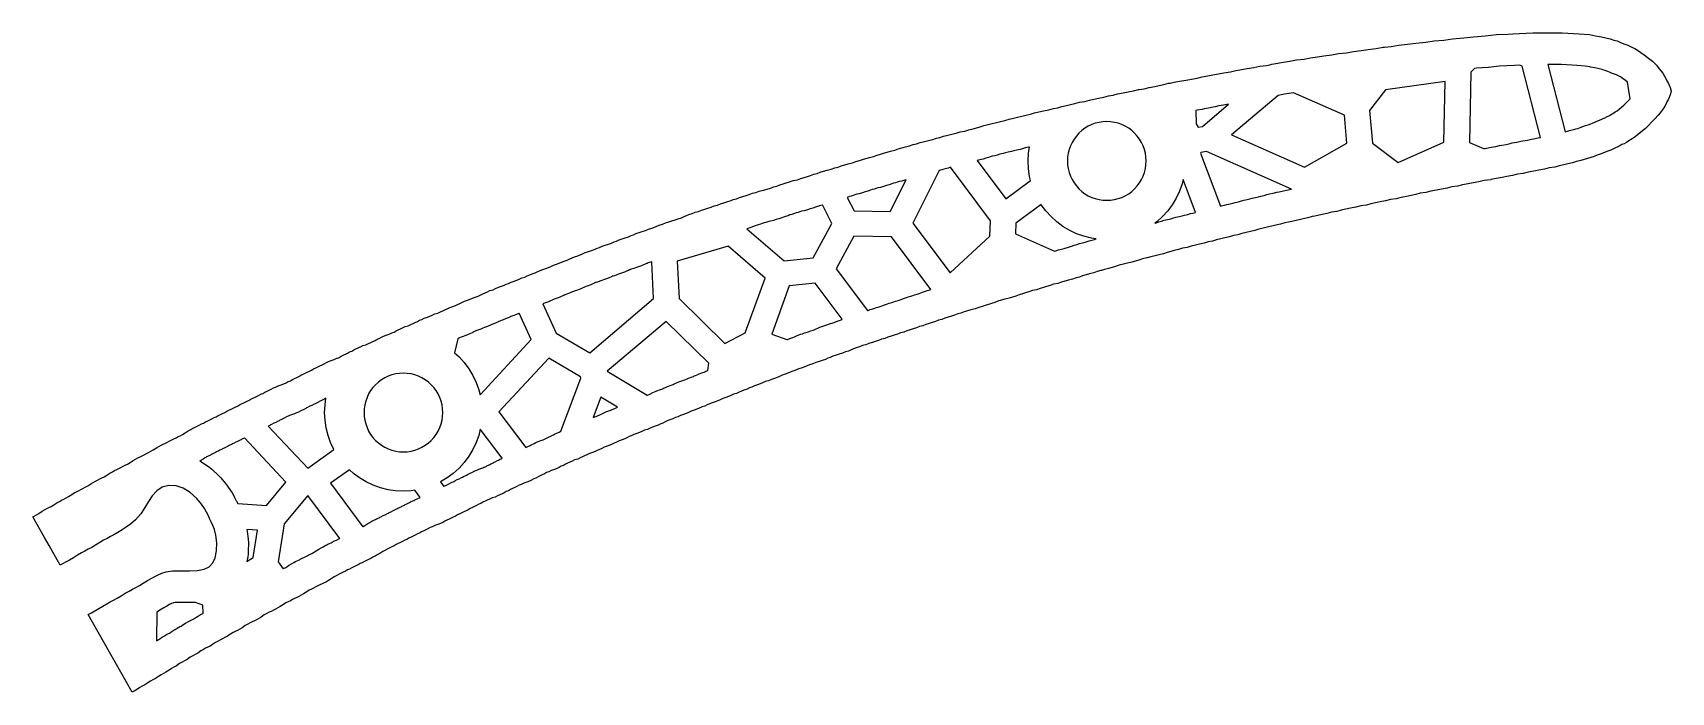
# Model space of a CAD drawing. Header units: millimetres. Extents: x 285 to 543, y 498 to 602.
import ezdxf

# ---------------------------------------------------------------- set-up
doc = ezdxf.new("R2010")
doc.units = ezdxf.units.MM

msp = doc.modelspace()

# ---------------------------------------------------------------- linework, layer by layer
at = {"layer": 'default'}
for points in [[(337.98, 553.26), (338.33, 553.41), (338.67, 553.59), (339, 553.74), (339.33, 553.93), (339.67, 554.07), (340, 554.26), (340.35, 554.41), (340.76, 554.59), (341.24, 554.74), (341.65, 554.93), (342, 555.07), (342.33, 555.26), (342.67, 555.41), (343, 555.59), (343.35, 555.74), (343.76, 555.93), (344.24, 556.07), (344.65, 556.26), (345, 556.41), (345.33, 556.59), (345.67, 556.74), (346, 556.93), (346.35, 557.07), (346.76, 557.26), (347.24, 557.41), (347.65, 557.59), (348.02, 557.74), (348.42, 557.93), (348.91, 558.07), (349.31, 558.26), (349.66, 558.41), (350, 558.59), (350.35, 558.74), (350.76, 558.93), (351.24, 559.07), (351.65, 559.26), (352, 559.41), (352.34, 559.59), (352.69, 559.74), (353.09, 559.93), (353.58, 560.07), (353.98, 560.26), (354.35, 560.41), (354.76, 560.59), (355.24, 560.74), (355.65, 560.93), (356, 561.07), (356.34, 561.26), (356.69, 561.41), (357.09, 561.59), (357.58, 561.74), (357.98, 561.93), (358.35, 562.07), (358.76, 562.26), (359.24, 562.41), (359.65, 562.59), (360.02, 562.74), (360.42, 562.93), (360.91, 563.07), (361.32, 563.26), (361.68, 563.41), (362.09, 563.59), (362.58, 563.74), (362.98, 563.93), (363.35, 564.07), (363.76, 564.26), (364.24, 564.41), (364.65, 564.59), (365.02, 564.74), (365.42, 564.93), (365.91, 565.07), (366.32, 565.26), (366.68, 565.41), (367.09, 565.59), (367.58, 565.74), (367.98, 565.93), (368.35, 566.07), (368.76, 566.26), (369.24, 566.41), (369.65, 566.59), (370.02, 566.74), (370.42, 566.93), (370.91, 567.07), (371.32, 567.26), (371.68, 567.41), (372.09, 567.59), (372.59, 567.74), (373.07, 567.93), (373.57, 568.07), (373.98, 568.26), (374.35, 568.41), (374.76, 568.59), (375.26, 568.74), (375.74, 568.93), (376.24, 569.07), (376.65, 569.26), (377.02, 569.41), (377.43, 569.59), (377.93, 569.74), (378.41, 569.93), (378.91, 570.07), (379.32, 570.26), (379.68, 570.41), (380.09, 570.59), (380.6, 570.74), (381.07, 570.93), (381.59, 571.07), (382.07, 571.26), (382.57, 571.41), (382.98, 571.59), (383.35, 571.74), (383.76, 571.93), (384.26, 572.07), (384.74, 572.26), (385.26, 572.41), (385.74, 572.59), (386.26, 572.74), (386.74, 572.93), (387.24, 573.07), (387.65, 573.26), (388.02, 573.41), (388.43, 573.59), (388.93, 573.74), (389.41, 573.93), (389.93, 574.07), (390.41, 574.26), (390.93, 574.41), (391.41, 574.59), (391.93, 574.74), (392.41, 574.93), (392.93, 575.07), (393.41, 575.26), (393.93, 575.41), (394.41, 575.59), (394.93, 575.74), (395.18, 575.84), (395.41, 575.93), (395.93, 576.07), (396.41, 576.26), (396.93, 576.41), (397.41, 576.59), (397.93, 576.74), (398.41, 576.93), (398.95, 577.07), (399.5, 577.26), (400.17, 577.41), (400.72, 577.59), (401.26, 577.74), (401.74, 577.93), (402.26, 578.07), (402.74, 578.26), (403.26, 578.41), (403.74, 578.59), (404.28, 578.74), (404.83, 578.93), (405.5, 579.07), (406.05, 579.26), (406.59, 579.41), (407.07, 579.59), (407.59, 579.74), (408.07, 579.93), (408.59, 580.07), (409.08, 580.26), (409.61, 580.41), (410.17, 580.59), (410.83, 580.74), (411.39, 580.93), (411.92, 581.07), (412.41, 581.26), (412.95, 581.41), (413.5, 581.59), (414.17, 581.74), (414.72, 581.93), (415.26, 582.07), (415.74, 582.26), (416.28, 582.41), (416.83, 582.59), (417.5, 582.74), (418.05, 582.93), (418.59, 583.07), (419.08, 583.26), (419.61, 583.41), (420.17, 583.59), (420.83, 583.74), (421.39, 583.93), (421.94, 584.07), (422.5, 584.26), (423.17, 584.41), (423.72, 584.59), (424.28, 584.74), (424.84, 584.93), (425.52, 585.07), (426.15, 585.26), (426.83, 585.41), (427.39, 585.59), (427.94, 585.74), (428.08, 585.79), (428.5, 585.93), (429.19, 586.07), (429.82, 586.26), (430.52, 586.41), (431.15, 586.59), (431.85, 586.74), (432.48, 586.93), (433.16, 587.07), (433.72, 587.26), (434.28, 587.41), (434.84, 587.59), (435.52, 587.74), (436.15, 587.93), (436.85, 588.07), (437.48, 588.26), (438.18, 588.41), (438.82, 588.59), (439.52, 588.74), (440.15, 588.93), (440.85, 589.07), (441.48, 589.26), (442.18, 589.41), (442.82, 589.59), (443.54, 589.74), (444.24, 589.93), (445.09, 590.07), (445.8, 590.26), (446.52, 590.41), (447.15, 590.59), (447.85, 590.74), (448.48, 590.93), (449.2, 591.07), (449.91, 591.26), (450.76, 591.41), (451.47, 591.59), (452.2, 591.74), (452.91, 591.93), (453.76, 592.07), (454.47, 592.26), (455.2, 592.41), (455.91, 592.59), (456.78, 592.74), (457.56, 592.93), (458.44, 593.07), (459.22, 593.26), (459.36, 593.28), (460.11, 593.41), (460.89, 593.59), (461.76, 593.74), (462.46, 593.93), (463.2, 594.07), (463.91, 594.26), (464.17, 594.3), (464.8, 594.41), (465.65, 594.59), (466.69, 594.74), (467.54, 594.93), (468.44, 595.07), (469.22, 595.26), (470.11, 595.41), (470.89, 595.59), (471.8, 595.74), (472.65, 595.93), (473.69, 596.07), (474.54, 596.26), (475.46, 596.41), (476.32, 596.59), (477.37, 596.74), (478.3, 596.93), (479.35, 597.07), (479.88, 597.19), (480.21, 597.26), (481.13, 597.41), (481.99, 597.59), (483.06, 597.74), (483.84, 597.88), (484.06, 597.93), (485.28, 598.07), (486.28, 598.26), (487.39, 598.41), (488.39, 598.59), (489.63, 598.74), (490.71, 598.93), (491.96, 599.07), (493.04, 599.26), (494.29, 599.41), (495.37, 599.59), (496.63, 599.74), (497.71, 599.93), (497.95, 599.95), (498.98, 600.07), (500.14, 600.26), (501.58, 600.41), (502.87, 600.59), (504.46, 600.74), (505.77, 600.93), (507.26, 601.07), (508.64, 601.26), (510.41, 601.41), (511.94, 601.59), (513.8, 601.74), (515.59, 601.93), (517.36, 602.02), (518.17, 602.07), (521.27, 602.22), (524.15, 602.22), (525.93, 602.22), (528.6, 602.07), (530.19, 601.93), (531.17, 601.74), (531.81, 601.64), (532.08, 601.59), (532.79, 601.41), (533.49, 601.26), (534.05, 601.07), (534.57, 600.93), (534.98, 600.74), (535.35, 600.59), (535.76, 600.41), (536.24, 600.26), (536.65, 600.07), (537, 599.92), (537.35, 599.72), (537.76, 599.5), (538.28, 599.13), (538.84, 598.76), (539.52, 598.22), (539.74, 598.05), (540.13, 597.76), (540.76, 597.13), (541.21, 596.52), (541.74, 595.86), (542.03, 595.37), (542.25, 595.01), (542.41, 594.67), (542.59, 594.33), (542.74, 593.98), (542.93, 593.57), (543.07, 593.03), (543.08, 593), (543.07, 592.97), (542.93, 592.43), (542.74, 592.02), (542.59, 591.67), (542.41, 591.33), (542.26, 591), (542.05, 590.64), (541.81, 590.22), (541.34, 589.6), (541.02, 589.22), (540.52, 588.64), (539.03, 587.14), (538.06, 586.33), (537.43, 585.84), (536.93, 585.52), (536.43, 585.17), (536.02, 584.95), (535.67, 584.74), (535.33, 584.59), (535, 584.41), (534.67, 584.26), (534.33, 584.07), (533.98, 583.93), (533.57, 583.74), (533.09, 583.59), (532.68, 583.41), (532.32, 583.26), (531.91, 583.07), (531.4, 582.93), (530.93, 582.74), (530.41, 582.59), (529.92, 582.41), (529.39, 582.26), (528.83, 582.07), (528.15, 581.93), (527.52, 581.74), (526.82, 581.59), (526.18, 581.41), (525.46, 581.26), (524.76, 581.07), (523.89, 580.93), (523.11, 580.74), (522.22, 580.59), (521.44, 580.41), (520.56, 580.26), (519.78, 580.07), (518.89, 579.93), (518.11, 579.74), (517.22, 579.59), (516.44, 579.41), (515.54, 579.26), (514.7, 579.08), (514.69, 579.07), (513.65, 578.93), (512.8, 578.74), (511.89, 578.59), (511.11, 578.41), (510.22, 578.26), (509.44, 578.07), (508.56, 577.93), (507.78, 577.74), (506.89, 577.59), (506.11, 577.41), (505.22, 577.26), (504.45, 577.07), (503.58, 576.93), (502.87, 576.74), (502.13, 576.59), (501.42, 576.41), (500.55, 576.26), (499.78, 576.07), (498.89, 575.93), (498.11, 575.74), (497.24, 575.59), (496.54, 575.41), (495.8, 575.26), (495.09, 575.07), (494.22, 574.93), (493.45, 574.74), (492.58, 574.59), (491.87, 574.41), (491.13, 574.26), (490.43, 574.07), (489.57, 573.93), (488.87, 573.74), (488.13, 573.59), (487.43, 573.41), (486.96, 573.33), (486.57, 573.26), (485.87, 573.07), (485.15, 572.93), (484.52, 572.74), (483.8, 572.59), (483.09, 572.41), (482.85, 572.37), (482.24, 572.26), (481.54, 572.07), (480.82, 571.93), (480.18, 571.74), (479.48, 571.59), (478.85, 571.41), (478.15, 571.26), (477.52, 571.07), (476.82, 570.93), (476.18, 570.74), (475.48, 570.59), (474.85, 570.41), (474.85, 570.41), (474.15, 570.26), (473.52, 570.07), (472.82, 569.93), (472.18, 569.74), (471.48, 569.59), (470.85, 569.41), (470.15, 569.26), (469.52, 569.07), (468.83, 568.93), (468.82, 568.93), (468.18, 568.74), (467.48, 568.59), (466.85, 568.41), (466.15, 568.26), (465.52, 568.07), (464.84, 567.93), (464.28, 567.74), (463.72, 567.59), (463.16, 567.41), (462.48, 567.26), (461.85, 567.07), (461.15, 566.93), (460.58, 566.76), (460.52, 566.74), (459.84, 566.59), (459.28, 566.41), (458.72, 566.26), (458.16, 566.07), (457.48, 565.93), (456.85, 565.74), (456.17, 565.59), (455.67, 565.43), (455.61, 565.41), (455.06, 565.26), (454.5, 565.07), (453.83, 564.93), (453.36, 564.77), (453.28, 564.74), (452.72, 564.59), (452.17, 564.41), (451.5, 564.26), (450.95, 564.07), (450.41, 563.93), (449.92, 563.74), (449.39, 563.59), (448.83, 563.41), (448.17, 563.26), (447.61, 563.07), (447.06, 562.93), (446.5, 562.74), (445.83, 562.59), (445.28, 562.41), (444.74, 562.26), (444.26, 562.07), (443.72, 561.93), (443.17, 561.74), (442.5, 561.59), (441.95, 561.41), (441.41, 561.26), (440.93, 561.07), (440.41, 560.93), (439.92, 560.74), (439.39, 560.59), (438.83, 560.41), (438.17, 560.26), (437.61, 560.07), (437.08, 559.93), (436.59, 559.74), (436.07, 559.59), (435.59, 559.41), (435.07, 559.26), (434.59, 559.07), (434.05, 558.93), (433.5, 558.74), (432.83, 558.59), (432.28, 558.41), (431.74, 558.26), (431.26, 558.07), (430.74, 557.93), (430.26, 557.74), (429.74, 557.59), (429.26, 557.41), (428.74, 557.26), (428.26, 557.07), (427.74, 556.93), (427.26, 556.74), (426.74, 556.59), (426.26, 556.41), (425.74, 556.26), (425.26, 556.07), (424.74, 555.93), (424.26, 555.74), (423.74, 555.59), (423.26, 555.41), (422.74, 555.26), (422.26, 555.07), (421.74, 554.93), (421.26, 554.74), (420.74, 554.59), (420.26, 554.41), (419.74, 554.26), (419.26, 554.07), (418.74, 553.93), (418.26, 553.74), (417.74, 553.59), (417.32, 553.43), (417.26, 553.41), (416.74, 553.26), (416.26, 553.07), (415.98, 553), (415.74, 552.93), (415.26, 552.74), (414.76, 552.59), (414.35, 552.41), (413.98, 552.26), (413.57, 552.07), (413.07, 551.93), (412.59, 551.74), (412.07, 551.59), (411.6, 551.41), (411.09, 551.26), (410.68, 551.07), (410.32, 550.93), (409.91, 550.74), (409.4, 550.59), (408.93, 550.41), (408.41, 550.26), (407.93, 550.07), (407.43, 549.93), (407.02, 549.74), (406.65, 549.59), (406.24, 549.41), (405.74, 549.26), (405.32, 549.1), (405.26, 549.07), (404.76, 548.93), (404.35, 548.74), (403.98, 548.59), (403.58, 548.41), (403.09, 548.26), (402.68, 548.07), (402.32, 547.93), (401.91, 547.74), (401.41, 547.59), (400.93, 547.41), (400.43, 547.26), (400.02, 547.07), (399.65, 546.93), (399.24, 546.74), (398.76, 546.59), (398.35, 546.41), (397.98, 546.26), (397.58, 546.07), (397.09, 545.93), (396.68, 545.74), (396.32, 545.59), (395.91, 545.41), (395.42, 545.26), (395.02, 545.07), (394.8, 544.99), (394.65, 544.93), (394.24, 544.74), (393.76, 544.59), (393.35, 544.41), (392.98, 544.26), (392.58, 544.07), (392.09, 543.93), (391.68, 543.74), (391.32, 543.59), (390.91, 543.41), (390.48, 543.28), (390.42, 543.26), (390.02, 543.07), (389.65, 542.93), (389.24, 542.74), (388.76, 542.59), (388.35, 542.41), (387.98, 542.26), (387.58, 542.07), (387.09, 541.93), (386.68, 541.74), (386.32, 541.59), (385.91, 541.41), (385.43, 541.26), (385.02, 541.07), (384.67, 540.93), (384.33, 540.74), (383.98, 540.59), (383.57, 540.41), (383.09, 540.26), (382.68, 540.07), (382.32, 539.93), (381.91, 539.74), (381.42, 539.59), (381.02, 539.41), (380.65, 539.26), (380.24, 539.07), (379.76, 538.93), (379.35, 538.74), (379, 538.59), (378.66, 538.41), (378.31, 538.26), (377.91, 538.07), (377.43, 537.93), (377.02, 537.74), (376.67, 537.59), (376.33, 537.41), (375.98, 537.26), (375.57, 537.07), (375.09, 536.93), (374.69, 536.74), (374.34, 536.59), (374, 536.41), (373.65, 536.26), (373.24, 536.07), (372.76, 535.93), (372.35, 535.74), (372, 535.59), (371.66, 535.41), (371.31, 535.26), (370.91, 535.07), (370.43, 534.93), (370.02, 534.74), (369.67, 534.59), (369.33, 534.41), (369, 534.26), (368.67, 534.07), (368.33, 533.93), (368, 533.74), (367.65, 533.59), (367.24, 533.41), (366.76, 533.26), (366.35, 533.07), (366, 532.93), (365.67, 532.74), (365.33, 532.59), (365, 532.41), (364.67, 532.26), (364.33, 532.07), (364, 531.93), (363.66, 531.74), (363.31, 531.59), (362.91, 531.41), (362.43, 531.26), (362.02, 531.07), (361.67, 530.93), (361.33, 530.74), (361, 530.59), (360.67, 530.41), (360.33, 530.26), (360, 530.07), (359.67, 529.93), (359.33, 529.74), (359, 529.59), (358.66, 529.41), (358.31, 529.26), (357.91, 529.07), (357.43, 528.93), (357.02, 528.74), (356.67, 528.59), (356.33, 528.41), (356, 528.26), (355.67, 528.07), (355.33, 527.93), (355, 527.74), (354.67, 527.59), (354.33, 527.41), (354, 527.26), (353.67, 527.07), (353.33, 526.93), (353, 526.74), (352.67, 526.59), (352.33, 526.41), (352, 526.26), (351.67, 526.07), (351.33, 525.93), (351, 525.74), (350.67, 525.59), (350.33, 525.41), (350, 525.26), (349.66, 525.07), (349.31, 524.93), (348.91, 524.74), (348.43, 524.59), (348.02, 524.41), (347.67, 524.26), (347.33, 524.07), (347, 523.93), (346.67, 523.74), (346.33, 523.59), (346, 523.41), (345.67, 523.26), (345.33, 523.07), (345, 522.93), (344.67, 522.74), (344.33, 522.59), (344, 522.41), (343.67, 522.26), (343.33, 522.07), (343, 521.93), (342.67, 521.74), (342.33, 521.59), (342, 521.41), (341.67, 521.26), (341.33, 521.07), (341, 520.92), (340.65, 520.72), (340.24, 520.5), (340.09, 520.4), (339.76, 520.17), (339.35, 519.95), (339, 519.74), (338.67, 519.59), (338.33, 519.41), (338, 519.26), (337.67, 519.07), (337.33, 518.93), (337, 518.74), (336.67, 518.59), (336.33, 518.41), (336, 518.26), (335.67, 518.07), (335.33, 517.93), (335, 517.74), (334.67, 517.59), (334.33, 517.41), (334, 517.26), (333.67, 517.07), (333.33, 516.92), (332.98, 516.72), (332.57, 516.5), (332.09, 516.17), (331.69, 515.95), (331.34, 515.74), (331, 515.59), (330.67, 515.41), (330.33, 515.26), (330, 515.07), (329.67, 514.93), (329.33, 514.74), (329, 514.59), (328.65, 514.39), (328.24, 514.17), (327.76, 513.83), (327.35, 513.61), (327, 513.41), (326.67, 513.26), (326.33, 513.07), (326, 512.93), (325.67, 512.74), (325.33, 512.59), (324.98, 512.39), (324.57, 512.17), (324.09, 511.83), (323.69, 511.61), (323.34, 511.41), (323, 511.26), (322.67, 511.07), (322.33, 510.92), (321.98, 510.72), (321.57, 510.5), (321.09, 510.17), (320.69, 509.95), (320.34, 509.74), (320, 509.59), (319.67, 509.41), (319.33, 509.26), (318.98, 509.05), (318.57, 508.83), (318.09, 508.5), (317.69, 508.28), (317.34, 508.08), (317, 507.92), (316.65, 507.72), (316.24, 507.5), (316.14, 507.43), (315.76, 507.17), (315.35, 506.95), (315, 506.74), (314.66, 506.59), (314.31, 506.39), (313.91, 506.17), (313.43, 505.83), (313.02, 505.61), (312.67, 505.41), (312.33, 505.26), (311.98, 505.05), (311.57, 504.83), (311.09, 504.5), (310.68, 504.28), (310.32, 504.06), (309.91, 503.83), (309.42, 503.5), (309.02, 503.28), (308.65, 503.06), (308.24, 502.83), (307.76, 502.5), (307.35, 502.28), (306.98, 502.06), (306.58, 501.83), (306.09, 501.5), (305.68, 501.28), (305.32, 501.06), (304.91, 500.83), (304.42, 500.5), (304.02, 500.28), (303.65, 500.06), (303.24, 499.83), (302.76, 499.5), (302.35, 499.28), (301.98, 499.06), (301.58, 498.83), (301.09, 498.5), (300.78, 498.33), (296.3, 506.22), (293.84, 510.58), (294.35, 510.85), (294.9, 511.15), (295.51, 511.51), (296.16, 511.91), (296.77, 512.27), (297.32, 512.57), (297.85, 512.85), (298.4, 513.15), (299.01, 513.51), (299.66, 513.91), (300.27, 514.27), (300.82, 514.57), (301.35, 514.85), (301.9, 515.15), (302.51, 515.51), (303.16, 515.91), (303.77, 516.26), (304.32, 516.57), (304.85, 516.83), (305.41, 517.08), (306.12, 517.3), (307.12, 517.45), (308.4, 517.48), (309.78, 517.44), (311.07, 517.49), (312.1, 517.71), (312.87, 518.1), (313.44, 518.7), (313.84, 519.5), (314.05, 520.6), (314.07, 521.89), (313.92, 523.05), (313.71, 523.94), (313.46, 524.62), (313.21, 525.19), (312.96, 525.7), (312.71, 526.21), (312.45, 526.72), (312.14, 527.28), (311.67, 527.96), (310.92, 528.84), (309.9, 529.8), (308.82, 530.5), (307.69, 530.86), (306.52, 530.88), (305.49, 530.62), (304.63, 530.08), (303.89, 529.28), (303.31, 528.38), (302.78, 527.45), (302.12, 526.45), (301.29, 525.5), (300.5, 524.81), (299.82, 524.33), (299.17, 523.92), (298.52, 523.51), (297.9, 523.15), (297.35, 522.85), (296.82, 522.57), (296.27, 522.27), (295.66, 521.91), (295.01, 521.51), (294.4, 521.15), (293.85, 520.85), (293.32, 520.57), (292.77, 520.27), (292.16, 519.91), (291.51, 519.51), (290.9, 519.15), (290.35, 518.85), (289.82, 518.57), (289.43, 518.35), (287.95, 520.97), (287.68, 521.45), (286.97, 522.71), (285.11, 525.98), (285.34, 526.08), (285.69, 526.28), (286.09, 526.5), (286.57, 526.83), (286.98, 527.05), (287.33, 527.26), (287.67, 527.41), (288.02, 527.61), (288.43, 527.83), (288.91, 528.17), (289.31, 528.39), (289.66, 528.59), (290, 528.74), (290.35, 528.95), (290.76, 529.17), (291.24, 529.5), (291.65, 529.72), (292, 529.92), (292.33, 530.07), (292.67, 530.26), (293, 530.41), (293.35, 530.61), (293.76, 530.83), (294.24, 531.17), (294.65, 531.39), (295, 531.59), (295.33, 531.74), (295.67, 531.93), (296, 532.08), (296.35, 532.28), (296.76, 532.5), (297.24, 532.83), (297.65, 533.05), (298, 533.26), (298.33, 533.41), (298.67, 533.59), (299, 533.74), (299.33, 533.93), (299.67, 534.08), (300.02, 534.28), (300.43, 534.5), (300.91, 534.83), (301.31, 535.05), (301.66, 535.26), (302, 535.41), (302.33, 535.59), (302.67, 535.74), (303, 535.93), (303.34, 536.08), (303.69, 536.28), (304.09, 536.5), (304.57, 536.83), (304.98, 537.05), (305.33, 537.26), (305.67, 537.41), (306, 537.59), (306.31, 537.73), (306.33, 537.74), (306.67, 537.93), (307, 538.07), (307.33, 538.26), (307.67, 538.41), (308, 538.59), (308.34, 538.74), (308.69, 538.95), (309.09, 539.17), (309.57, 539.5), (309.98, 539.72), (310.33, 539.92), (310.67, 540.07), (311, 540.26), (311.33, 540.41), (311.67, 540.59), (312, 540.74), (312.33, 540.93), (312.67, 541.07), (313, 541.26), (313.33, 541.41), (313.67, 541.59), (314, 541.74), (314.33, 541.93), (314.67, 542.07), (315, 542.26), (315.33, 542.41), (315.67, 542.59), (316, 542.74), (316.33, 542.93), (316.67, 543.07), (317, 543.26), (317.33, 543.41), (317.67, 543.59), (318, 543.74), (318.33, 543.93), (318.67, 544.07), (319, 544.26), (319.33, 544.41), (319.35, 544.42), (319.67, 544.59), (320, 544.74), (320.33, 544.93), (320.67, 545.07), (321, 545.26), (321.33, 545.41), (321.67, 545.59), (322, 545.74), (322.33, 545.93), (322.67, 546.07), (323, 546.26), (323.35, 546.41), (323.76, 546.59), (324.24, 546.74), (324.65, 546.93), (325, 547.07), (325.33, 547.26), (325.67, 547.41), (326, 547.59), (326.33, 547.74), (326.67, 547.93), (327, 548.07), (327.33, 548.26), (327.67, 548.41), (328, 548.59), (328.33, 548.74), (328.67, 548.93), (329, 549.07), (329.33, 549.26), (329.67, 549.41), (330, 549.59), (330.33, 549.74), (330.67, 549.93), (331, 550.07), (331.34, 550.26), (331.69, 550.41), (332.09, 550.59), (332.57, 550.74), (332.98, 550.93), (333.09, 550.97), (333.33, 551.07), (333.67, 551.26), (334, 551.41), (334.33, 551.59), (334.67, 551.74), (335, 551.93), (335.33, 552.07), (335.67, 552.26), (336, 552.41), (336.34, 552.59), (336.64, 552.72), (336.69, 552.74), (337.09, 552.93), (337.57, 553.07), (337.98, 553.26)], [(516.07, 584.46), (516.4, 584.52), (517.12, 584.64), (517.74, 584.79), (518.06, 584.86), (518.79, 584.98), (519.4, 585.12), (519.73, 585.19), (520.45, 585.31), (521.07, 585.46), (521.4, 585.52), (522.12, 585.64), (522.49, 585.73), (519.59, 596.97), (519.2, 597.11), (518.43, 597.08), (515.98, 596.94), (514.32, 596.77), (514.2, 596.76), (512.44, 596.62), (512.11, 596.58), (511.51, 596.01), (511.31, 584.95), (513.54, 583.96), (513.8, 584), (514.48, 584.15), (514.72, 584.19), (515.46, 584.31), (516.07, 584.46)], [(534.87, 595.38), (534.77, 595.44), (534.68, 595.48), (534.57, 595.52), (534.46, 595.58), (534.29, 595.63), (533.7, 595.85), (533.38, 596), (533.11, 596.11), (532.94, 596.18), (532.85, 596.22), (532.67, 596.27), (532.48, 596.33), (532.19, 596.43), (531.76, 596.52), (531.53, 596.57), (531.05, 596.7), (530.37, 596.81), (530.25, 596.83), (529.51, 596.97), (528.23, 597.08), (525.79, 597.22), (523.66, 597.22), (526.39, 586.62), (526.74, 586.72), (527.09, 586.81), (527.51, 586.9), (527.81, 587), (528.05, 587.08), (528.36, 587.16), (528.63, 587.26), (529.03, 587.4), (529.33, 587.49), (529.61, 587.59), (529.98, 587.72), (530.16, 587.77), (530.26, 587.82), (530.44, 587.89), (530.71, 588), (531.03, 588.15), (531.62, 588.37), (531.8, 588.43), (531.91, 588.48), (532.03, 588.53), (532.14, 588.58), (532.26, 588.64), (532.63, 588.83), (532.77, 588.89), (532.91, 588.97), (533.28, 589.15), (533.39, 589.2), (533.53, 589.28), (533.62, 589.33), (533.78, 589.42), (534.05, 589.61), (534.27, 589.75), (534.56, 589.94), (534.92, 590.21), (535.64, 590.83), (536.6, 591.79), (536.22, 594.45), (535.89, 594.71), (535.51, 594.97), (535.38, 595.05), (535.1, 595.25), (534.94, 595.34), (534.87, 595.38)], [(496.04, 584.8), (500.1, 581.77), (507.3, 584.96), (507.49, 594.56), (498.1, 593.21), (495.59, 589.98), (496.04, 584.8)], [(471.87, 590.69), (471.26, 590.54), (470.94, 590.48), (470.21, 590.35), (469.59, 590.21), (469.25, 590.14), (468.47, 590.01), (468.26, 589.97), (468.3, 587.86), (468.61, 587.35), (469.26, 587.47), (473.39, 590.97), (472.86, 590.85), (472.61, 590.81), (471.87, 590.69)], [(485.36, 581.07), (492.02, 584.84), (491.64, 589.24), (483.61, 592.77), (482.86, 592.67), (482.18, 592.52), (481.92, 592.47), (481.2, 592.35), (473.87, 586.13), (485.36, 581.07)], [(460.38, 582.63), (460.29, 583.23), (460.14, 583.82), (459.94, 584.39), (459.68, 584.94), (459.37, 585.46), (459, 585.95), (458.6, 586.4), (458.15, 586.81), (457.66, 587.17), (457.13, 587.49), (456.58, 587.75), (456.01, 587.95), (455.42, 588.1), (454.82, 588.19), (454.21, 588.22), (453.6, 588.19), (453, 588.1), (452.41, 587.95), (451.84, 587.75), (451.29, 587.49), (450.77, 587.17), (450.28, 586.81), (449.83, 586.4), (449.42, 585.95), (449.06, 585.46), (448.74, 584.94), (448.48, 584.39), (448.28, 583.82), (448.13, 583.23), (448.04, 582.63), (448.01, 582.02), (448.04, 581.41), (448.13, 580.81), (448.28, 580.22), (448.48, 579.65), (448.74, 579.1), (449.06, 578.57), (449.42, 578.09), (449.83, 577.63), (450.28, 577.23), (450.77, 576.86), (451.29, 576.55), (451.84, 576.29), (452.41, 576.09), (453, 575.94), (453.6, 575.85), (454.21, 575.82), (454.82, 575.85), (455.42, 575.94), (456.01, 576.09), (456.58, 576.29), (457.13, 576.55), (457.66, 576.86), (458.15, 577.23), (458.6, 577.63), (459, 578.09), (459.37, 578.57), (459.68, 579.1), (459.94, 579.65), (460.14, 580.22), (460.29, 580.81), (460.38, 581.41), (460.41, 582.02), (460.38, 582.63)], [(441.37, 584.07), (440.92, 583.94), (440.55, 583.85), (440.04, 583.74), (439.59, 583.61), (439.22, 583.52), (438.7, 583.41), (438.26, 583.28), (437.89, 583.18), (437.37, 583.07), (436.93, 582.94), (436.58, 582.85), (436.15, 582.76), (435.84, 582.66), (435.58, 582.58), (435.16, 582.47), (434.73, 582.33), (434.23, 582.19), (433.8, 582.1), (438.34, 576.03), (442.22, 578.92), (442.05, 579.6), (441.87, 580.8), (441.81, 582.02), (441.87, 583.23), (442.02, 584.22), (441.89, 584.18), (441.37, 584.07)], [(474.08, 575.39), (474.45, 575.48), (474.96, 575.59), (475.41, 575.72), (475.78, 575.82), (476.3, 575.93), (476.74, 576.06), (477.11, 576.15), (477.63, 576.26), (478.08, 576.39), (478.45, 576.48), (478.97, 576.59), (479.42, 576.73), (479.81, 576.82), (480.4, 576.94), (480.97, 577.09), (481.38, 577.18), (482.03, 577.3), (482.53, 577.43), (482.78, 577.49), (483.31, 577.6), (483.32, 577.6), (469.89, 583.52), (469.01, 583.36), (468.96, 583.24), (472.1, 574.88), (472.3, 574.93), (472.74, 575.06), (473.11, 575.15), (473.63, 575.26), (474.08, 575.39)], [(429.24, 580.91), (428.83, 580.8), (428.4, 580.66), (427.89, 580.52), (427.8, 580.5), (423.69, 572.24), (429.53, 564.42), (435.81, 570.16), (435.91, 572.6), (429.61, 581.03), (429.51, 580.99), (429.24, 580.91)], [(421.19, 578.66), (420.95, 578.59), (420.64, 578.5), (420.36, 578.4), (419.93, 578.26), (419.52, 578.14), (419.08, 578), (418.59, 577.86), (418.17, 577.77), (417.86, 577.66), (417.62, 577.59), (417.3, 577.5), (417.03, 577.4), (416.6, 577.26), (416.18, 577.14), (415.75, 577), (415.25, 576.86), (414.84, 576.77), (414.53, 576.66), (414.28, 576.59), (413.97, 576.5), (413.69, 576.4), (413.34, 576.28), (414.45, 574.15), (420.12, 574.05), (422.61, 579.06), (422.41, 579), (421.92, 578.86), (421.5, 578.77), (421.19, 578.66)], [(462.16, 572.34), (462.42, 572.42), (462.84, 572.53), (463.27, 572.67), (463.77, 572.81), (464.28, 572.92), (464.74, 573.06), (465.11, 573.15), (465.63, 573.26), (466.08, 573.39), (466.45, 573.48), (466.96, 573.59), (467.41, 573.72), (467.78, 573.82), (468.19, 573.9), (466.25, 579.09), (466.08, 578.42), (465.67, 577.27), (465.15, 576.17), (464.52, 575.13), (463.8, 574.15), (462.98, 573.25), (462.08, 572.43), (461.8, 572.23), (461.85, 572.24), (462.16, 572.34)], [(407.52, 574.48), (407.08, 574.33), (406.59, 574.19), (406.17, 574.1), (405.86, 574), (405.62, 573.92), (405.31, 573.84), (405.04, 573.74), (404.64, 573.6), (404.33, 573.51), (404.05, 573.4), (403.64, 573.27), (403.32, 573.18), (403.04, 573.07), (402.6, 572.92), (402.18, 572.81), (401.75, 572.66), (401.25, 572.53), (400.84, 572.43), (400.53, 572.33), (400.29, 572.26), (399.97, 572.17), (399.71, 572.07), (399.31, 571.94), (398.99, 571.85), (398.71, 571.74), (398.31, 571.6), (397.99, 571.51), (397.71, 571.4), (397.53, 571.34), (403.42, 566.27), (407.97, 566.75), (410.95, 572.19), (409.45, 575.1), (409.38, 575.07), (408.97, 574.94), (408.66, 574.84), (408.37, 574.74), (407.93, 574.59), (407.52, 574.48)], [(447.81, 568.34), (448.05, 568.41), (448.36, 568.5), (448.64, 568.6), (449.07, 568.74), (449.48, 568.86), (449.92, 569), (450.41, 569.14), (450.83, 569.23), (451.15, 569.34), (451.42, 569.42), (451.84, 569.53), (452.26, 569.67), (452.53, 569.75), (451.79, 569.86), (450.61, 570.15), (449.47, 570.56), (448.37, 571.08), (447.32, 571.71), (446.35, 572.43), (445.44, 573.25), (444.63, 574.15), (443.9, 575.13), (443.88, 575.16), (439.89, 572.2), (439.83, 570.53), (445.99, 567.82), (446.17, 567.87), (446.59, 568), (447.08, 568.14), (447.5, 568.23), (447.81, 568.34)], [(418.36, 559.06), (418.67, 559.15), (418.95, 559.26), (419.36, 559.4), (419.67, 559.49), (419.95, 559.6), (420.36, 559.73), (420.67, 559.82), (420.95, 559.93), (421.36, 560.06), (421.67, 560.15), (421.95, 560.26), (422.36, 560.4), (422.67, 560.49), (422.95, 560.6), (423.36, 560.73), (423.67, 560.82), (423.95, 560.93), (424.36, 561.06), (424.67, 561.15), (424.95, 561.26), (425.36, 561.4), (425.67, 561.49), (425.95, 561.6), (426.36, 561.73), (426.52, 561.78), (420.34, 570.05), (414.39, 570.15), (411.59, 565.04), (416.52, 558.44), (416.67, 558.49), (416.95, 558.6), (417.36, 558.73), (417.67, 558.82), (417.95, 558.93), (418.36, 559.06)], [(386.59, 566.25), (386.87, 560.33), (394.07, 553.29), (397.3, 554.95), (400.42, 563.57), (394.58, 568.6), (386.59, 566.25)], [(381.84, 565.89), (381.74, 565.85), (381.56, 565.77), (381.28, 565.66), (380.96, 565.51), (380.33, 565.28), (380.02, 565.19), (379.73, 565.08), (379.35, 564.95), (379.17, 564.89), (379.07, 564.85), (378.89, 564.77), (378.61, 564.66), (378.29, 564.51), (377.66, 564.28), (377.36, 564.19), (377.07, 564.08), (376.69, 563.95), (376.51, 563.89), (376.4, 563.85), (376.22, 563.77), (375.95, 563.66), (375.62, 563.51), (375, 563.28), (374.69, 563.19), (374.4, 563.08), (374.02, 562.95), (373.84, 562.9), (373.74, 562.85), (373.56, 562.77), (373.29, 562.66), (372.97, 562.52), (372.38, 562.3), (372.2, 562.24), (372.08, 562.19), (371.89, 562.11), (371.62, 562), (371.3, 561.85), (370.71, 561.63), (370.53, 561.57), (370.41, 561.52), (370.23, 561.44), (369.95, 561.33), (369.64, 561.19), (369.05, 560.96), (368.86, 560.91), (368.75, 560.85), (368.56, 560.77), (368.29, 560.66), (367.97, 560.52), (367.38, 560.3), (367.2, 560.24), (367.08, 560.19), (366.89, 560.11), (366.62, 560), (366.3, 559.85), (365.71, 559.63), (365.53, 559.57), (365.43, 559.53), (367.54, 554.89), (372.8, 551.79), (382.87, 560.33), (382.59, 566.15), (382.39, 566.07), (382.02, 565.95), (381.84, 565.89)], [(404.6, 554.15), (404.78, 554.23), (405.05, 554.34), (405.38, 554.49), (406, 554.72), (406.32, 554.81), (406.61, 554.93), (407.03, 555.06), (407.33, 555.15), (407.61, 555.26), (407.98, 555.39), (408.16, 555.44), (408.26, 555.49), (408.44, 555.56), (408.72, 555.67), (409.04, 555.82), (409.67, 556.05), (409.98, 556.14), (410.28, 556.26), (410.69, 556.4), (411, 556.49), (411.28, 556.59), (411.65, 556.72), (411.83, 556.77), (411.93, 556.82), (412.11, 556.89), (412.39, 557.01), (412.55, 557.08), (408.3, 562.77), (404.23, 562.33), (401.48, 554.73), (403.83, 553.88), (403.93, 553.92), (404.31, 554.05), (404.49, 554.11), (404.6, 554.15)], [(354.4, 548.24), (354.92, 547.14), (355.33, 545.99), (355.54, 545.18), (363.61, 553.88), (361.71, 558.03), (361.62, 558), (361.3, 557.85), (360.71, 557.63), (360.53, 557.57), (360.41, 557.52), (360.23, 557.44), (359.95, 557.33), (359.64, 557.19), (359.05, 556.96), (358.87, 556.91), (358.76, 556.86), (358.64, 556.8), (358.51, 556.75), (358.39, 556.69), (357.95, 556.47), (357.66, 556.35), (357.31, 556.19), (356.71, 555.96), (356.53, 555.91), (356.41, 555.85), (356.23, 555.77), (355.95, 555.66), (355.64, 555.52), (355.05, 555.3), (354.87, 555.24), (354.76, 555.19), (354.64, 555.14), (354.51, 555.09), (354.39, 555.02), (353.95, 554.8), (353.66, 554.68), (353.31, 554.52), (352.71, 554.3), (352.54, 554.24), (352.43, 554.19), (352.31, 554.14), (352.18, 554.09), (352.06, 554.02), (352.05, 554.01), (351.51, 551.82), (352.24, 551.16), (353.05, 550.26), (353.78, 549.28), (354.4, 548.24)], [(382.27, 545.31), (382.72, 545.53), (383.01, 545.65), (383.35, 545.81), (383.95, 546.04), (384.14, 546.09), (384.25, 546.15), (384.44, 546.23), (384.71, 546.34), (385.03, 546.48), (385.62, 546.7), (385.8, 546.76), (385.92, 546.81), (386.11, 546.89), (386.38, 547), (386.7, 547.15), (387.29, 547.37), (387.47, 547.43), (387.59, 547.48), (387.77, 547.56), (388.05, 547.67), (388.36, 547.81), (388.95, 548.04), (389.14, 548.09), (389.25, 548.15), (389.44, 548.23), (389.71, 548.34), (390.03, 548.48), (390.62, 548.7), (390.8, 548.76), (390.92, 548.81), (391.11, 548.89), (391.38, 549), (391.39, 549.01), (391.57, 550.15), (384.82, 556.74), (375.56, 548.89), (381.84, 545.11), (381.91, 545.14), (382.03, 545.2), (382.15, 545.25), (382.27, 545.31)], [(364.05, 537.53), (364.34, 537.65), (364.69, 537.81), (365.29, 538.04), (365.46, 538.09), (365.57, 538.14), (365.69, 538.19), (365.81, 538.24), (365.92, 538.31), (366.3, 538.49), (366.43, 538.55), (366.58, 538.63), (366.96, 538.83), (367.11, 538.89), (367.26, 538.97), (367.72, 539.19), (368.01, 539.32), (368.25, 539.43), (371.4, 547.83), (371.34, 548), (366.35, 550.95), (358.52, 542.51), (362.73, 536.87), (362.77, 536.89), (362.91, 536.97), (363.3, 537.16), (363.44, 537.22), (363.59, 537.31), (364.05, 537.53)], [(349.4, 544.19), (349.19, 544.77), (348.93, 545.32), (348.62, 545.84), (348.26, 546.33), (347.85, 546.78), (347.4, 547.19), (346.91, 547.55), (346.39, 547.86), (345.84, 548.12), (345.27, 548.33), (344.68, 548.47), (344.07, 548.56), (343.47, 548.59), (342.86, 548.56), (342.26, 548.47), (341.67, 548.33), (341.09, 548.12), (340.54, 547.86), (340.02, 547.55), (339.53, 547.19), (339.08, 546.78), (338.67, 546.33), (338.31, 545.84), (338, 545.32), (337.74, 544.77), (337.53, 544.19), (337.39, 543.6), (337.3, 543), (337.27, 542.39), (337.3, 541.79), (337.39, 541.18), (337.53, 540.59), (337.74, 540.02), (338, 539.47), (338.31, 538.95), (338.67, 538.46), (339.08, 538.01), (339.53, 537.6), (340.02, 537.24), (340.54, 536.93), (341.09, 536.67), (341.67, 536.46), (342.26, 536.31), (342.86, 536.22), (343.47, 536.19), (344.07, 536.22), (344.68, 536.31), (345.27, 536.46), (345.84, 536.67), (346.39, 536.93), (346.91, 537.24), (347.4, 537.6), (347.85, 538.01), (348.26, 538.46), (348.62, 538.95), (348.93, 539.47), (349.19, 540.02), (349.4, 540.59), (349.55, 541.18), (349.64, 541.79), (349.67, 542.39), (349.64, 543), (349.55, 543.6), (349.4, 544.19)], [(331.13, 541.18), (331.07, 542.39), (331.13, 543.61), (331.28, 544.63), (331.04, 544.51), (330.9, 544.45), (330.76, 544.37), (330.37, 544.18), (330.23, 544.11), (330.09, 544.03), (329.7, 543.84), (329.57, 543.78), (329.42, 543.7), (329.04, 543.51), (328.9, 543.45), (328.76, 543.37), (328.37, 543.18), (328.23, 543.11), (328.09, 543.03), (327.7, 542.84), (327.56, 542.78), (327.41, 542.69), (326.95, 542.47), (326.66, 542.35), (326.31, 542.19), (325.71, 541.96), (325.54, 541.91), (325.43, 541.86), (325.31, 541.81), (325.19, 541.76), (325.08, 541.69), (324.7, 541.51), (324.57, 541.45), (324.42, 541.37), (324.04, 541.18), (323.9, 541.11), (323.76, 541.03), (323.37, 540.84), (323.23, 540.78), (323.09, 540.7), (322.7, 540.51), (322.57, 540.45), (322.42, 540.37), (322.17, 540.24), (328.4, 533.61), (328.43, 533.61), (332.53, 536.55), (332.01, 537.65), (331.6, 538.79), (331.31, 539.97), (331.13, 541.18)], [(374.15, 541.91), (374.27, 541.98), (374.72, 542.2), (375.01, 542.32), (375.35, 542.48), (375.95, 542.7), (376.13, 542.76), (376.24, 542.81), (376.36, 542.86), (376.49, 542.91), (376.61, 542.98), (377.05, 543.2), (377.18, 543.25), (374.55, 544.83), (373.33, 541.59), (373.62, 541.7), (373.8, 541.76), (373.91, 541.81), (374.03, 541.86), (374.15, 541.91)], [(353.78, 535.5), (353.05, 534.53), (352.24, 533.63), (351.33, 532.81), (350.36, 532.08), (349.31, 531.46), (349.3, 531.45), (349.82, 530.76), (349.96, 530.82), (350.1, 530.89), (350.24, 530.97), (350.63, 531.16), (350.77, 531.22), (350.91, 531.3), (351.3, 531.49), (351.43, 531.55), (351.58, 531.63), (351.96, 531.82), (352.1, 531.89), (352.24, 531.97), (352.63, 532.16), (352.77, 532.22), (352.91, 532.3), (353.3, 532.49), (353.43, 532.55), (353.58, 532.63), (353.96, 532.83), (354.11, 532.89), (354.26, 532.97), (354.72, 533.19), (355.01, 533.32), (355.35, 533.48), (355.95, 533.7), (356.13, 533.76), (356.24, 533.81), (356.36, 533.86), (356.48, 533.91), (356.59, 533.97), (356.96, 534.16), (357.1, 534.22), (357.24, 534.3), (357.63, 534.49), (357.77, 534.55), (357.91, 534.63), (358.3, 534.82), (358.43, 534.89), (358.58, 534.97), (358.96, 535.16), (359, 535.18), (355.58, 539.76), (355.33, 538.79), (354.92, 537.65), (354.4, 536.55), (353.78, 535.5)], [(314.73, 532.08), (315.48, 531.2), (315.8, 530.78), (316.27, 530.1), (316.5, 529.72), (316.81, 529.16), (316.89, 529.01), (317.16, 528.5), (317.19, 528.43), (317.38, 528.05), (321.94, 527.76), (324.96, 531.43), (318.44, 538.38), (318.42, 538.37), (318.04, 538.18), (317.9, 538.11), (317.76, 538.03), (317.37, 537.84), (317.23, 537.78), (317.09, 537.7), (316.7, 537.51), (316.57, 537.45), (316.42, 537.37), (316.04, 537.18), (315.9, 537.11), (315.76, 537.03), (315.37, 536.84), (315.23, 536.78), (315.09, 536.7), (314.7, 536.51), (314.57, 536.45), (314.42, 536.37), (314.04, 536.18), (313.9, 536.11), (313.76, 536.03), (313.37, 535.84), (313.23, 535.78), (313.09, 535.7), (312.72, 535.52), (312.61, 535.47), (312.47, 535.39), (312.37, 535.33), (312.2, 535.24), (311.94, 535.05), (311.48, 534.77), (311.44, 534.75), (311.55, 534.69), (312.63, 533.99), (312.99, 533.73), (313.32, 533.45), (314.34, 532.49), (314.73, 532.08)], [(341.05, 530.23), (339.87, 530.53), (338.72, 530.94), (337.62, 531.46), (336.58, 532.08), (335.6, 532.81), (334.97, 533.38), (331.98, 531.24), (337.09, 524.41), (337.13, 524.43), (337.4, 524.61), (337.85, 524.89), (338.2, 525.08), (338.5, 525.26), (338.94, 525.48), (339.09, 525.55), (339.24, 525.63), (339.63, 525.82), (339.77, 525.89), (339.91, 525.97), (340.3, 526.16), (340.43, 526.22), (340.58, 526.3), (340.96, 526.49), (341.1, 526.55), (341.24, 526.63), (341.63, 526.82), (341.77, 526.89), (341.91, 526.97), (342.3, 527.16), (342.43, 527.22), (342.58, 527.3), (342.96, 527.49), (343.1, 527.55), (343.24, 527.63), (343.63, 527.82), (343.77, 527.89), (343.91, 527.97), (344.3, 528.16), (344.43, 528.22), (344.58, 528.3), (344.96, 528.49), (345.11, 528.56), (345.26, 528.64), (345.72, 528.86), (346.01, 528.98), (346.12, 529.03), (345.29, 530.14), (344.68, 530.05), (343.47, 529.99), (342.25, 530.05), (341.05, 530.23)], [(324.96, 518), (325.13, 518.1), (325.4, 518.28), (325.85, 518.56), (326.2, 518.75), (326.5, 518.92), (326.94, 519.15), (327.09, 519.21), (327.24, 519.3), (327.63, 519.49), (327.77, 519.55), (327.91, 519.63), (328.3, 519.82), (328.43, 519.89), (328.58, 519.97), (328.95, 520.15), (329.06, 520.2), (329.19, 520.28), (329.3, 520.34), (329.47, 520.43), (329.73, 520.61), (330.18, 520.89), (330.54, 521.08), (330.84, 521.26), (331.28, 521.48), (331.42, 521.55), (331.58, 521.63), (331.96, 521.82), (332.1, 521.89), (332.24, 521.97), (332.63, 522.16), (332.77, 522.22), (332.91, 522.3), (333.3, 522.49), (333.43, 522.55), (333.47, 522.57), (328.41, 529.34), (324.72, 524.84), (323.76, 518.86), (324.56, 517.79), (324.61, 517.82), (324.72, 517.87), (324.86, 517.95), (324.96, 518)], [(318.96, 519.64), (318.82, 518.95), (319.82, 519.57), (320.51, 523.84), (318.83, 523.95), (318.89, 523.66), (319.03, 522.5), (319.07, 521.82), (319.05, 520.53), (319.02, 520.08), (318.96, 519.64)], [(307.16, 512.38), (306.97, 512.3), (306.63, 512.13), (306.23, 511.91), (305.74, 511.62), (305.14, 511.25), (305.05, 511.2), (304.64, 510.96), (304.57, 506.44), (304.79, 506.57), (304.95, 506.66), (305.13, 506.76), (305.4, 506.94), (305.84, 507.22), (306.17, 507.4), (306.46, 507.57), (306.62, 507.66), (306.79, 507.76), (307.06, 507.94), (307.51, 508.22), (307.84, 508.4), (308.13, 508.57), (308.28, 508.66), (308.46, 508.76), (308.73, 508.94), (309.18, 509.22), (309.54, 509.42), (309.84, 509.59), (310.26, 509.81), (310.38, 509.86), (310.53, 509.95), (310.63, 510), (310.8, 510.1), (311.06, 510.28), (311.52, 510.56), (311.87, 510.75), (311.94, 510.79), (311.87, 512.07), (310.74, 512.47), (309.96, 512.44), (309.64, 512.44), (308.39, 512.48), (307.56, 512.46), (307.25, 512.41), (307.16, 512.38)]]:
    msp.add_lwpolyline(points, dxfattribs=at)

doc.saveas('drawing.dxf')
